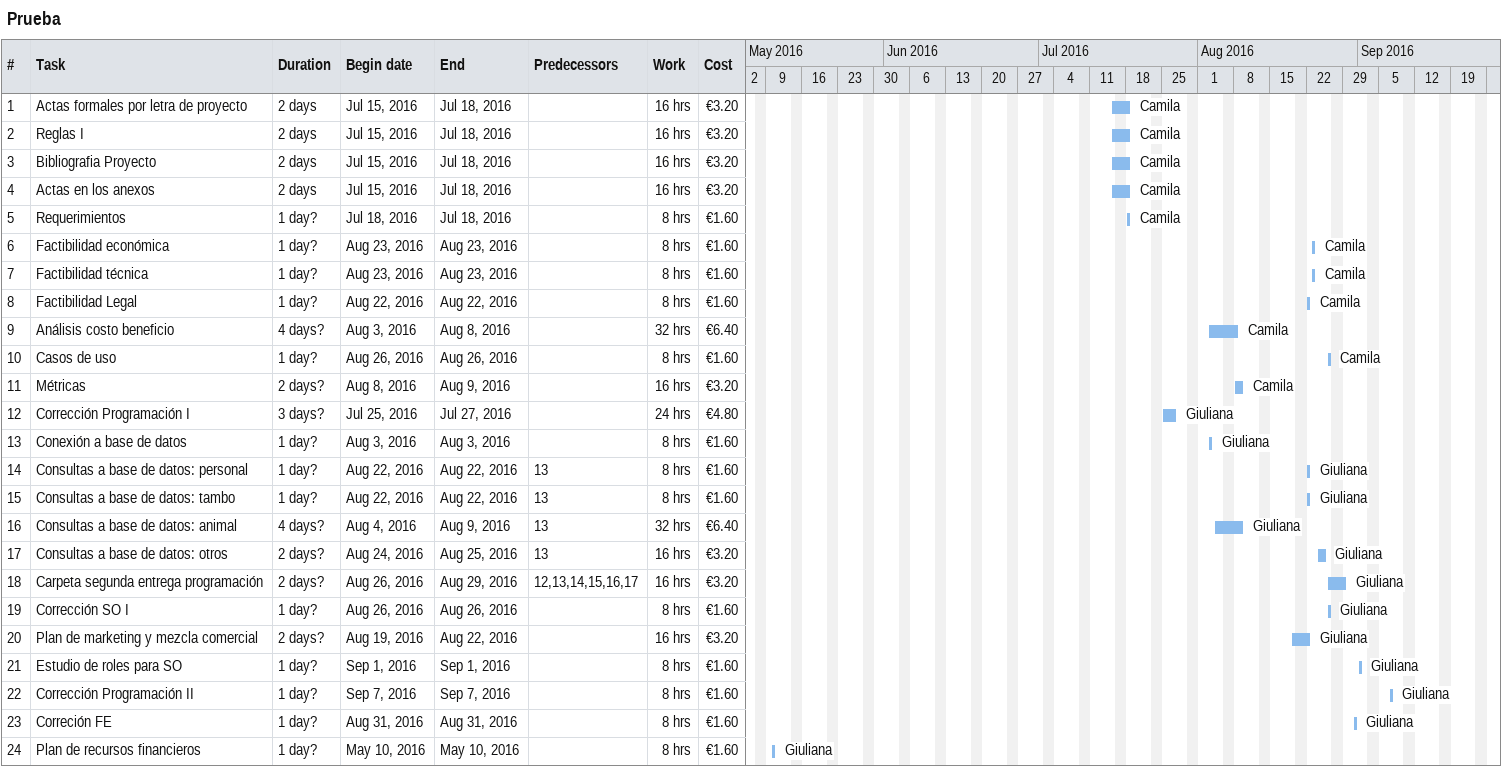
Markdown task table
Prueba

| ID | Task | Duration | Start | Finish | Predecessors | Resources | Work (h) | Cost (€) |
|---|---|---|---|---|---|---|---|---|
| 1 | Actas formales por letra de proyecto | 2d | 2016-07-15 | 2016-07-18 |  | Camila | 16 | 3.20 |
| 2 | Reglas I | 2d | 2016-07-15 | 2016-07-18 |  | Camila | 16 | 3.20 |
| 3 | Bibliografia Proyecto | 2d | 2016-07-15 | 2016-07-18 |  | Camila | 16 | 3.20 |
| 4 | Actas en los anexos | 2d | 2016-07-15 | 2016-07-18 |  | Camila | 16 | 3.20 |
| 5 | Requerimientos | 1d? | 2016-07-18 | 2016-07-18 |  | Camila | 8 | 1.60 |
| 6 | Factibilidad económica | 1d? | 2016-08-23 | 2016-08-23 |  | Camila | 8 | 1.60 |
| 7 | Factibilidad técnica | 1d? | 2016-08-23 | 2016-08-23 |  | Camila | 8 | 1.60 |
| 8 | Factibilidad Legal | 1d? | 2016-08-22 | 2016-08-22 |  | Camila | 8 | 1.60 |
| 9 | Análisis costo beneficio | 4d? | 2016-08-03 | 2016-08-08 |  | Camila | 32 | 6.40 |
| 10 | Casos de uso | 1d? | 2016-08-26 | 2016-08-26 |  | Camila | 8 | 1.60 |
| 11 | Métricas | 2d? | 2016-08-08 | 2016-08-09 |  | Camila | 16 | 3.20 |
| 12 | Corrección Programación I | 3d? | 2016-07-25 | 2016-07-27 |  | Giuliana | 24 | 4.80 |
| 13 | Conexión a base de datos | 1d? | 2016-08-03 | 2016-08-03 |  | Giuliana | 8 | 1.60 |
| 14 | Consultas a base de datos: personal | 1d? | 2016-08-22 | 2016-08-22 | 13 | Giuliana | 8 | 1.60 |
| 15 | Consultas a base de datos: tambo | 1d? | 2016-08-22 | 2016-08-22 | 13 | Giuliana | 8 | 1.60 |
| 16 | Consultas a base de datos: animal | 4d? | 2016-08-04 | 2016-08-09 | 13 | Giuliana | 32 | 6.40 |
| 17 | Consultas a base de datos: otros | 2d? | 2016-08-24 | 2016-08-25 | 13 | Giuliana | 16 | 3.20 |
| 18 | Carpeta segunda entrega programación | 2d? | 2016-08-26 | 2016-08-29 | 12, 13, 14, 15, 16, 17 | Giuliana | 16 | 3.20 |
| 19 | Corrección SO I | 1d? | 2016-08-26 | 2016-08-26 |  | Giuliana | 8 | 1.60 |
| 20 | Plan de marketing y mezcla comercial | 2d? | 2016-08-19 | 2016-08-22 |  | Giuliana | 16 | 3.20 |
| 21 | Estudio de roles para SO | 1d? | 2016-09-01 | 2016-09-01 |  | Giuliana | 8 | 1.60 |
| 22 | Corrección Programación II | 1d? | 2016-09-07 | 2016-09-07 |  | Giuliana | 8 | 1.60 |
| 23 | Correción FE | 1d? | 2016-08-31 | 2016-08-31 |  | Giuliana | 8 | 1.60 |
| 24 | Plan de recursos financieros | 1d? | 2016-05-10 | 2016-05-10 |  | Giuliana | 8 | 1.60 |
